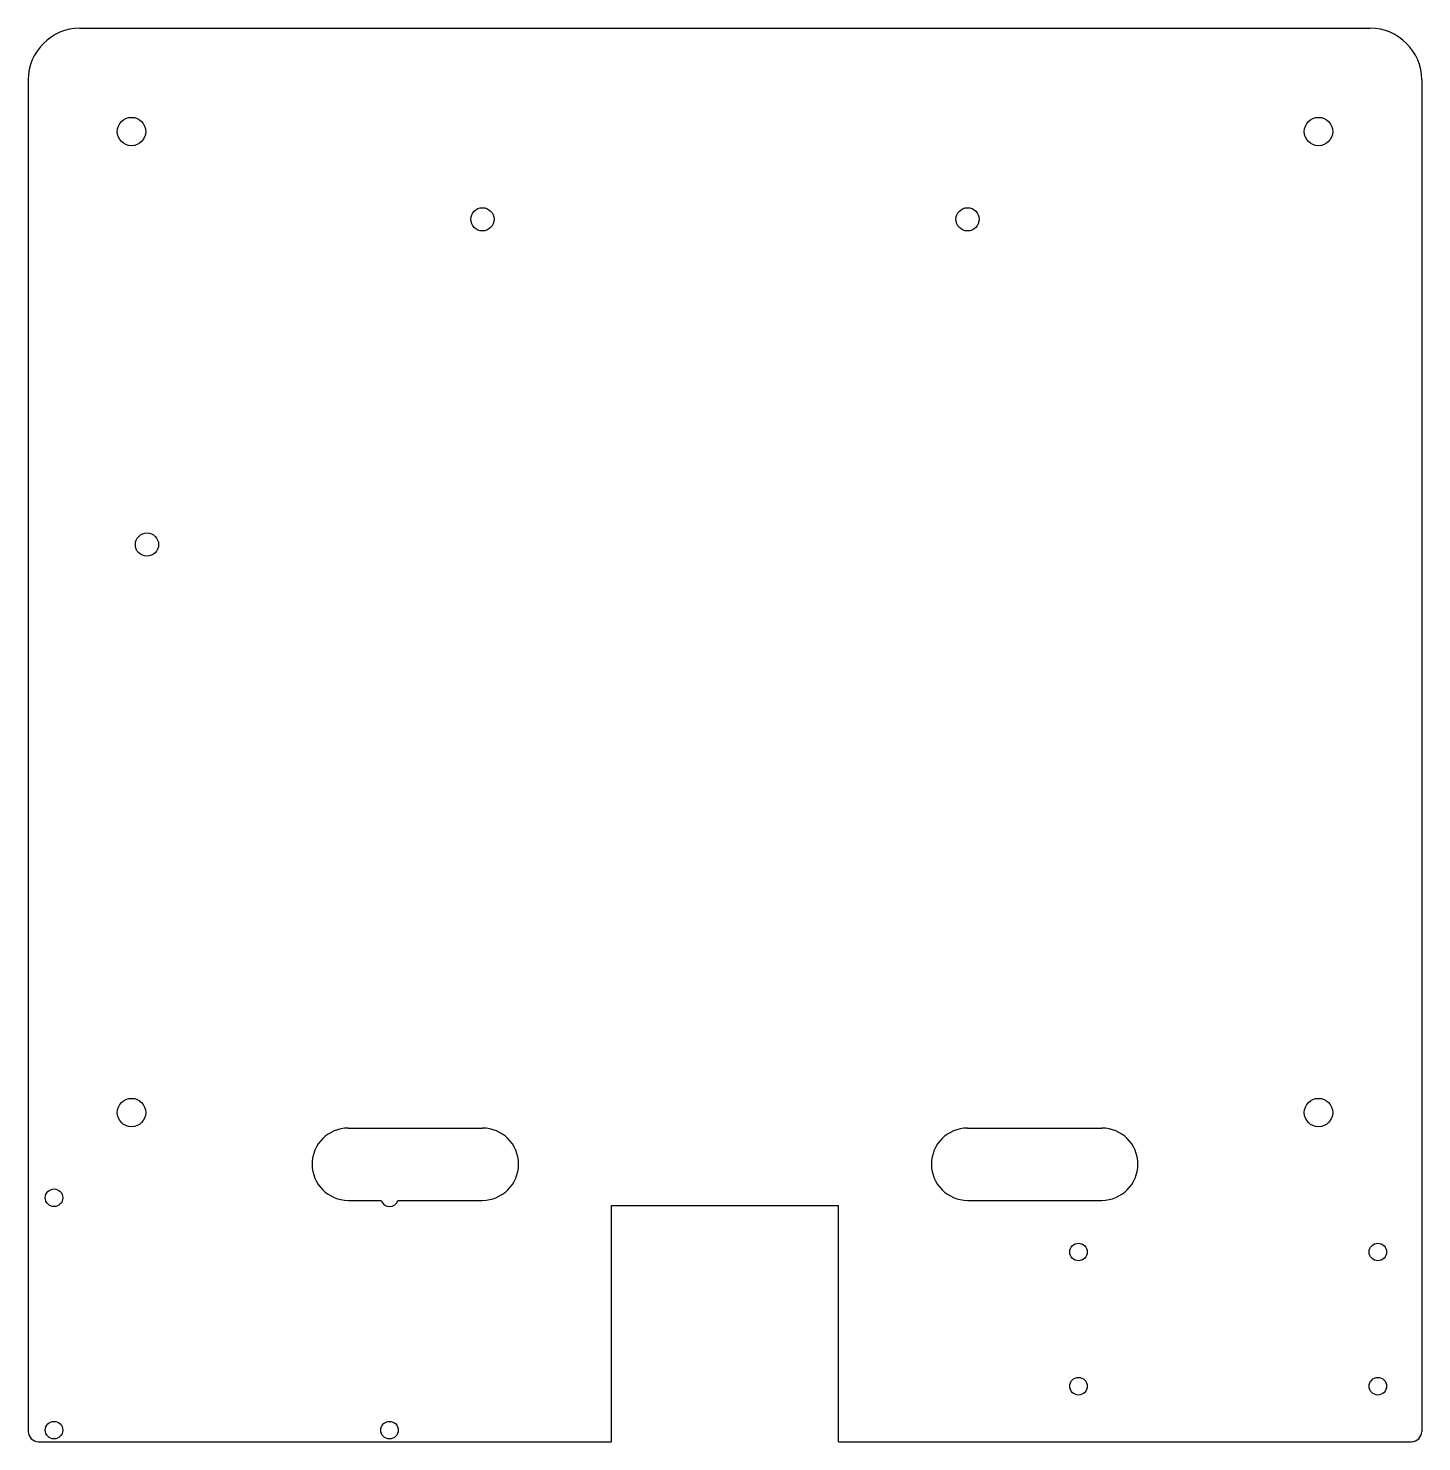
# Model space of a CAD drawing. Header units: millimetres. Extents: x -135 to 135, y -24 to 250.
import ezdxf

# ---------------------------------------------------------------- set-up
doc = ezdxf.new("R2010")
doc.units = ezdxf.units.MM

msp = doc.modelspace()

# ---------------------------------------------------------------- linework, layer by layer
at = {"layer": 'KESIM'}
for p, q in [((-125, 250), (125, 250)), ((-135, 240), (-135, -21.75)), ((135, 240), (135, -21.75)), ((-73, 37), (-47, 37)), ((47, 37), (73, 37)), ((-73, 23), (-66.62, 23)), ((-63.38, 23), (-47, 23)), ((-22, 22), (22, 22)), ((-22, -23.75), (-22, 22)), ((22, -23.75), (22, 22)), ((47, 23), (73, 23)), ((-133, -23.75), (-22, -23.75)), ((22, -23.75), (133, -23.75))]:
    msp.add_line(p, q, dxfattribs=at)
for centre, radius in [((-115, 230), 2.75), ((115, 230), 2.75), ((-47, 213), 2.25), ((47, 213), 2.25), ((-112, 150), 2.25), ((-115, 40), 2.75), ((115, 40), 2.75), ((-130, 23.5), 1.7), ((68.5, 13), 1.7), ((126.5, 13), 1.7), ((68.5, -13), 1.7), ((126.5, -13), 1.7), ((-130, -21.5), 1.7), ((-65, -21.5), 1.7)]:
    msp.add_circle(centre, radius, dxfattribs=at)
for centre, radius, start, end in [((-125, 240), 10, 90, 180), ((125, 240), 10, 0, 90), ((-73, 30), 7, 90, 270), ((-47, 30), 7, 270, 90), ((47, 30), 7, 90, 270), ((73, 30), 7, 270, 90), ((-65, 23.5), 1.7, 197.1046, 270), ((-65, 23.5), 1.7, 270, 342.8954), ((-133, -21.75), 2, 180, 270), ((133, -21.75), 2, 270, 0)]:
    msp.add_arc(centre, radius, start, end, dxfattribs=at)

doc.saveas('drawing.dxf')
